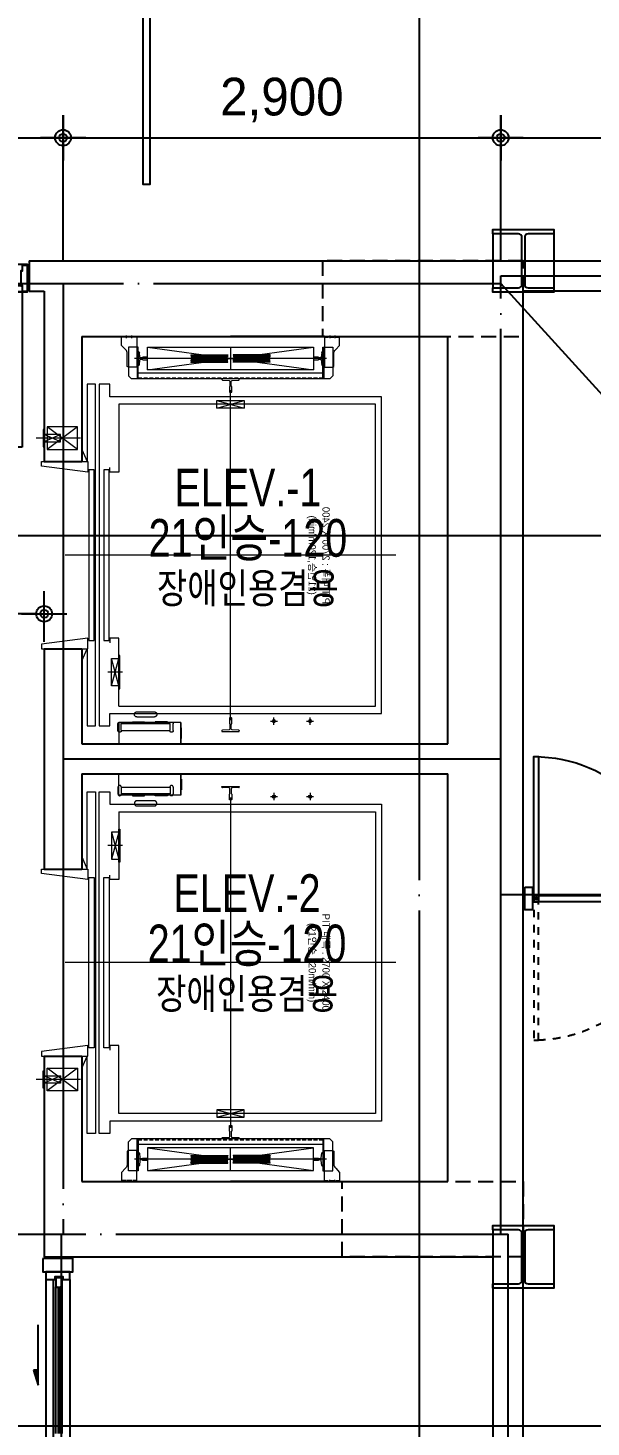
# Model space of a CAD drawing. Header units: millimetres. Extents: x 0 to 1390178, y 0 to 110113.
# Drawn here: x 377080 to 380811, y 31910 to 41181 of the extents above; entities that cross this region are included whole.
import ezdxf
from ezdxf.enums import TextEntityAlignment as Align
from ezdxf.xclip import XClip

# ---------------------------------------------------------------- set-up
doc = ezdxf.new("R2018")
doc.units = ezdxf.units.MM
doc.header["$LTSCALE"] = 100
doc.header["$XCLIPFRAME"] = 0
for name, pattern in [('X - 평면도$0$CEN', [62, 60, -1, 0, -1]), ('X - 평면도$0$CENTER', [65, 60, -2, 1, -2]), ('X - 평면도$0$CENTER2', [1.125, 0.75, -0.125, 0.125, -0.125]), ('X - 평면도$0$H1', [1, 0.5, -0.5]), ('X - 평면도$0$HID', [1.5, 1, -0.5]), ('X - 평면도$0$HIDDEN', [0.375, 0.25, -0.125]), ('X - 평면도$0$PHANTOM2', [50, 40, -2, 2, -2, 2, -2])]:
    doc.linetypes.add(name, pattern=pattern)
doc.layers.get('DEFPOINTS').update_dxf_attribs({"color": 145})
for name, color, linetype in [('AA-XXXX-TEXT', 3, 'Continuous'), ('DIM', 7, 'Continuous'), ('X - SHEET$0$AA-BORD-TEXT', 3, 'Continuous'), ('X - 평면도$0$A-CON', 2, 'Continuous'), ('X - 평면도$0$A-grid', 7, 'Continuous'), ('X - 평면도$0$A-HAT', 253, 'Continuous'), ('X - 평면도$0$AA-BORD-FORM', 7, 'Continuous'), ('X - 평면도$0$AA-CEXM-ARCH', 6, 'Continuous'), ('X - 평면도$0$AA-DWXM-GLAS', 5, 'Continuous'), ('X - 평면도$0$AA-DWXM-WIND', 4, 'Continuous'), ('X - 평면도$0$AA-WAXM-CONC', 2, 'Continuous'), ('X - 평면도$0$AA-XXXX-CNTL', 1, 'X - 평면도$0$CEN'), ('X - 평면도$0$AA-XXXX-SYMB', 7, 'Continuous'), ('X - 평면도$0$DIM', 7, 'Continuous')]:
    doc.layers.add(name, color=color, linetype=linetype)
for name, color, linetype, lineweight in [('X - 평면도$0$A-door', 4, 'Continuous', 25), ('X - 평면도$0$LAD-CEN', 1, 'X - 평면도$0$CENTER2', 9), ('X - 평면도$0$LAD-FINISH', 30, 'X - 평면도$0$PHANTOM2', 15), ('X - 평면도$0$LAD-OUTLINE', 7, 'Continuous', 20), ('X - 평면도$0$LAD-REFERENCE', 7, 'Continuous', 5), ('X - 평면도$0$LAD-THINLINE', 7, 'Continuous', 9)]:
    doc.layers.add(name, color=color, linetype=linetype, lineweight=lineweight)
for name, color, linetype, plot in [('X - 평면도$0$A-GUIDE TEXT', 67, 'Continuous', False), ('X - 평면도$0$AA-XXXX-H', 195, 'Continuous', False), ('X - 평면도$0$DEFPOINT', 163, 'Continuous', False)]:
    doc.layers.add(name, color=color, linetype=linetype, plot=plot)
doc.styles.add('HAUD01', font='Dotum.ttf')
doc.styles.get("Standard").update_dxf_attribs({"font": 'Dotum.ttf'})
doc.styles.add('X - SHEET$0$HAUD01', font='Dotum.ttf')
doc.styles.add('X - 평면도$0$HAUD01', font='Dotum.ttf')
doc.dimstyles.new('HAUD-80', dxfattribs={"dimscale": 100, "dimtxt": 2.5, "dimasz": 0.5, "dimexe": 0, "dimexo": 1.5, "dimgap": 1, "dimtad": 1, "dimdec": 0, "dimdsep": 46, "dimlunit": 6, "dimtxsty": 'HAUD01', "dimblk": 'Z_DOT', "dimcen": 2.5, "dimdle": 1.5, "dimclrd": 7, "dimclre": 7, "dimclrt": 4, "dimadec": 0, "dimazin": 0, "dimtfac": 1, "dimtdec": 0, "dimtix": 1, "dimtmove": 2, "dimatfit": 3, "dimfxl": 1, "dimtvp": 1, "dimtolj": 1, "dimtzin": 0, "dimarcsym": 0})

# ---------------------------------------------------------------- blocks, each defined once
blk = doc.blocks.new('X - SHEET$0$HAUDsheetV')
at = {"layer": 'X - SHEET$0$AA-BORD-TEXT', "color": 3, "style": 'X - SHEET$0$HAUD01'}
for tag, p in [('PJCode', (786, 567.935)), ('작성자', (786.112, 194.824)), ('검토자', (786.112, 181.824)), ('최종검토자', (786.112, 168.824)), ('승인자', (786.112, 155.824)), ('일자', (786.832, 144.018)), ('개정번호', (812, 65.92))]:
    blk.add_attdef(tag, text='', height=3, dxfattribs=at).set_placement(p, align=Align.MIDDLE_CENTER)
at = {"layer": 'X - SHEET$0$AA-BORD-TEXT', "color": 3, "lineweight": 30, "flags": 104}
blk.add_attdef('PJTitle', text='', height=4, dxfattribs=at).set_placement((787.248, 536.622), align=Align.MIDDLE_CENTER)
blk = doc.blocks.new('X - SHEET')
ref = blk.add_blockref('X - SHEET$0$HAUDsheetV', (-100, 0), dxfattribs=dict(xscale=100, yscale=100, zscale=100))
lines = blk.add_mtext('중랑구 상봉동 116-49번지 일원 2030 청년주택 \\P신축공사', dxfattribs={"layer": 'X - SHEET$0$AA-BORD-TEXT', "color": 3, "insert": (78624.8, 53662.2), "char_height": 5056.517, "attachment_point": 1})
ref.add_attrib('PJTitle', '', (78624.8, 53662.2), dxfattribs={"flags": 104}).embed_mtext(lines)
blk = doc.blocks.new('Z_DOT')
at = {"layer": 'DIM', "color": 0}
for p, q in [((0, -3), (0, 3)), ((-3, 0), (3, 0))]:
    blk.add_line(p, q, dxfattribs=at)
for radius in [1.05, 0.525]:
    blk.add_circle((0, 0), radius, dxfattribs=at)
blk = doc.blocks.new('*D38')
at = {"layer": 'DEFPOINTS', "color": 0, "transparency": 16777216}
for p in [(374287.1, 37298.8), (374287.1, 36963.8), (377187.1, 36963.8)]:
    blk.add_point(p, dxfattribs=at)
at = {"layer": 'DIM', "color": 7, "lineweight": -2, "transparency": 16777216}
for p, q in [((374287.1, 37113.8), (374287.1, 37298.8)), ((377137.1, 37298.8), (374337.1, 37298.8)), ((377187.1, 37113.8), (377187.1, 37298.8))]:
    blk.add_line(p, q, dxfattribs=at)
at = {"layer": 'DIM', "color": 7, "lineweight": -2, "transparency": 16777216, "xscale": 50, "yscale": 50, "zscale": 50}
for p, rotation in [((374287.1, 37298.8), 179.9999999999948), ((377187.1, 37298.8), 359.9999999999948)]:
    blk.add_blockref('Z_DOT', p, dxfattribs=dict(at, rotation=rotation))
at = {"layer": 'DIM', "color": 4, "transparency": 16777216, "insert": (375737.1, 37548), "char_height": 250, "attachment_point": 5, "style": 'HAUD01'}
blk.add_mtext('\\A1;2,900', dxfattribs=at)
blk = doc.blocks.new('X - 평면도$0$LPR')
at = {"layer": 'X - 평면도$0$AA-XXXX-SYMB'}
for p, q in [((684381, 31511), (684381, 32095)), ((684383, 32105), (684411, 32105)), ((684436, 32105), (684411, 32105)), ((684438, 32105), (684436, 32105)), ((684517, 32105), (684438, 32105)), ((684518, 32095), (684518, 31511)), ((684195, 31900), (684195, 31899)), ((684195, 31900), (684195, 31706)), ((684195, 31899), (684195, 31899)), ((684381, 31938), (684224, 31930)), ((684525, 31945), (684518, 31944)), ((684564, 31947), (684525, 31945)), ((684595, 31689), (684595, 31917)), ((684595, 31877), (684695, 31877)), ((684695, 31877), (684695, 31847)), ((684695, 31847), (684695, 31759)), ((684195, 31707), (684195, 31707)), ((684195, 31707), (684195, 31706)), ((684224, 31676), (684381, 31668)), ((684381, 31668), (684224, 31676)), ((684525, 31661), (684518, 31662)), ((684525, 31661), (684564, 31659)), ((684695, 31729), (684595, 31729)), ((684695, 31759), (684695, 31729)), ((684411, 31501), (684383, 31501)), ((684436, 31501), (684411, 31501)), ((684436, 31501), (684438, 31501)), ((684517, 31501), (684438, 31501))]:
    blk.add_line(p, q, dxfattribs=at)
at = {"layer": 'X - 평면도$0$AA-XXXX-SYMB', "color": 8}
for p, q in [((684437, 32095), (684412, 32095)), ((684412, 32095), (684412, 31511)), ((684437, 32095), (684437, 31511)), ((684438, 32095), (684437, 32095)), ((684438, 31511), (684438, 32095)), ((684518, 32095), (684439, 32095)), ((684439, 31511), (684439, 32095)), ((684525, 31945), (684525, 31661)), ((684695, 31847), (684595, 31847)), ((684595, 31759), (684695, 31759)), ((684437, 31511), (684412, 31511)), ((684438, 31511), (684437, 31511)), ((684518, 31511), (684439, 31511))]:
    blk.add_line(p, q, dxfattribs=at)
at = {"layer": 'X - 평면도$0$AA-XXXX-SYMB', "flags": 128}
for points in [[(684381, 32095), (684381, 32097), (684381, 32099), (684381, 32101), (684382, 32102), (684382, 32103), (684382, 32104), (684382, 32105), (684383, 32105)], [(684517, 32105), (684517, 32105), (684517, 32104), (684518, 32103), (684518, 32102), (684518, 32101), (684518, 32099), (684518, 32097), (684518, 32095)], [(684383, 31501), (684382, 31501), (684382, 31502), (684382, 31503), (684382, 31504), (684381, 31505), (684381, 31507), (684381, 31509), (684381, 31511)], [(684518, 31511), (684518, 31509), (684518, 31507), (684518, 31505), (684518, 31504), (684518, 31503), (684517, 31502), (684517, 31501), (684517, 31501)]]:
    blk.add_lwpolyline(points, dxfattribs=at)
at = {"layer": 'X - 평면도$0$AA-XXXX-SYMB', "color": 8, "flags": 128}
for points in [[(684411, 32105), (684411, 32105), (684411, 32104), (684412, 32103), (684412, 32102), (684412, 32101), (684412, 32099), (684412, 32097), (684412, 32095)], [(684436, 32105), (684436, 32105), (684436, 32104), (684436, 32103), (684437, 32102), (684437, 32101), (684437, 32099), (684437, 32097), (684437, 32095)], [(684439, 32095), (684439, 32097), (684439, 32099), (684439, 32101), (684439, 32102), (684438, 32103), (684438, 32104), (684438, 32105), (684438, 32105)], [(684412, 31511), (684412, 31509), (684412, 31507), (684412, 31505), (684412, 31504), (684412, 31503), (684411, 31502), (684411, 31501), (684411, 31501)], [(684437, 31511), (684437, 31509), (684437, 31507), (684437, 31505), (684437, 31504), (684436, 31503), (684436, 31502), (684436, 31501), (684436, 31501)], [(684438, 31501), (684438, 31501), (684438, 31502), (684438, 31503), (684439, 31504), (684439, 31505), (684439, 31507), (684439, 31509), (684439, 31511)]]:
    blk.add_lwpolyline(points, dxfattribs=at)
at = {"layer": 'X - 평면도$0$AA-XXXX-SYMB'}
for centre, start, end in [((684225, 31900), 92.7195, 180), ((684225, 31900), 112.0452, 179.8766), ((684565, 31917), 0, 92.7195), ((684225, 31706), 179.7847, 267.3066), ((684225, 31706), 180, 267.2805), ((684565, 31689), 267.2805, 0)]:
    blk.add_arc(centre, 30, start, end, dxfattribs=at)
blk = doc.blocks.new('X - 평면도$0$A$473316255947', base_point=(4556273.5, -1683200.7))
at = {"layer": 'X - 평면도$0$AA-CEXM-ARCH', "color": 6}
for p, q in [((4556274.7, -1682700.7), (4553874.7, -1682700.7)), ((4553774.7, -1682800.7), (4553774.7, -1683100.7)), ((4556374.7, -1683100.7), (4556374.7, -1682800.7)), ((4553874.7, -1683200.7), (4556274.7, -1683200.7))]:
    blk.add_line(p, q, dxfattribs=at)
for centre, start, end in [((4553874.7, -1682800.7), 90, 180), ((4556274.7, -1682800.7), 0, 90), ((4553874.7, -1683100.7), 180, 270), ((4556274.7, -1683100.7), 270, 0)]:
    blk.add_arc(centre, 100, start, end, dxfattribs=at)
at = {"layer": 'X - 평면도$0$AA-XXXX-SYMB', "color": 6}
for p, q in [((4553940.7, -1682839.7), (4554180.7, -1683139.7)), ((4554180.7, -1682839.7), (4553940.7, -1683139.7))]:
    blk.add_line(p, q, dxfattribs=at)
for points in [[(4554456.7, -1682859.7), (4554456.7, -1680359.7), (4554406.7, -1680359.7), (4554406.7, -1682859.7)], [(4553940.7, -1683139.7), (4554180.7, -1683139.7), (4554180.7, -1682839.7), (4553940.7, -1682839.7)], [(4554462.7, -1683105.7), (4554742.7, -1683105.7), (4554742.7, -1682805.7), (4554462.7, -1682805.7)], [(4556013.7, -1682803.7), (4555733.7, -1682803.7), (4555733.7, -1683103.7), (4556013.7, -1683103.7)], [(4554462.7, -1683052.7), (4554462.7, -1682859.7), (4554399.7, -1682859.7), (4554399.7, -1683052.7)], [(4556013.7, -1682857.7), (4556013.7, -1683049.7), (4556076.7, -1683049.7), (4556076.7, -1682857.7)], [(4556019.7, -1683049.7), (4556019.7, -1685549.7), (4556069.7, -1685549.7), (4556069.7, -1683049.7)]]:
    blk.add_lwpolyline(points, close=True, dxfattribs=at)
blk.add_lwpolyline([(4553940.7, -1683139.7), (4554180.7, -1683139.7), (4554180.7, -1682785.7, 0.414214), (4554143.7, -1682747.7), (4553978.7, -1682747.7, 0.414214), (4553940.7, -1682785.7)], format="xyb", close=True, dxfattribs=at)
at = {"layer": 'X - 평면도$0$AA-BORD-FORM', "color": 6, "yscale": 0.7499675014082722, "zscale": 0.7499675014082722}
for p, xscale, rotation in [((4934856.7, -1336840.7), -0.7499675014082725, 44.99999984923779), ((4175646.7, -2029050.7), -0.7499675014082732, 224.9999998492376)]:
    blk.add_blockref('X - 평면도$0$LPR', p, dxfattribs=dict(at, xscale=xscale, rotation=rotation))
blk = doc.blocks.new('X - 평면도$0$A$C35983a36')
at = {"layer": 'X - 평면도$0$A-CON', "rotation": 180}
blk.add_blockref('X - 평면도$0$A$473316255947', (101.1, 2841), dxfattribs=at)
blk = doc.blocks.new('X - 평면도$0$A$Cb11c32c7')
at = {"layer": 'X - 평면도$0$AA-XXXX-H'}
blk.add_lwpolyline([(-9, 153.7, 0.414214), (-31, 175.7), (-202.5, 175.7), (-202.5, 204.7), (202.5, 204.7), (202.5, 175.7), (31, 175.7, 0.414214), (9, 153.7), (9, -159.3, 0.414214), (31, -181.3), (202.5, -181.3), (202.5, -209.3), (-202.5, -209.3), (-202.5, -181.3), (-31, -181.3, 0.414214), (-9, -159.3)], format="xyb", close=True, dxfattribs=at)
at = {"layer": 'X - 평면도$0$DEFPOINT', "color": 195}
for p, q in [((-202.5, 175.7), (-202.5, -181.3)), ((202.5, 175.7), (202.5, -181.3))]:
    blk.add_line(p, q, dxfattribs=at)
blk = doc.blocks.new('X - 평면도$0$A$C3919c76b')
for p in [(-62388, 54395.9), (-62388, 47795.9)]:
    blk.add_blockref('X - 평면도$0$A$Cb11c32c7', p)
blk = doc.blocks.new('X - 평면도$0$A$C69CA1AF6')
blk.add_blockref('X - 평면도$0$A$C3919c76b', (43360.8, -33202.2))
blk = doc.blocks.new('X - 평면도$0$A$Cf7dc03d4')
blk.add_hatch(color=256).paths.add_polyline_path([(-65603, -42156.9), (-65603, -42056.9), (-65633, -42056.9)])
at = {"ltscale": 2}
for p, q in [((-65603, -42156.9), (-65603, -41756.9)), ((-65603, -42056.9), (-65633, -42056.9)), ((-65633, -42056.9), (-65603, -42156.9)), ((-65603, -42156.9), (-65603, -42056.9))]:
    blk.add_line(p, q, dxfattribs=at)
at = {"layer": 'X - 평면도$0$AA-DWXM-GLAS', "color": 5}
for p, q in [((-65469, -42476.9), (-65469, -41506.9)), ((-65461, -42476.9), (-65461, -41506.9))]:
    blk.add_line(p, q, dxfattribs=at)
at = {"layer": 'X - 평면도$0$AA-DWXM-WIND', "color": 8}
for p, q in [((-65553, -41456.9), (-65553, -43556.9)), ((-65503, -41456.9), (-65503, -43556.9)), ((-65485, -42476.9), (-65485, -41505.9)), ((-65445, -42476.9), (-65445, -41505.9)), ((-65393, -41456.9), (-65393, -43556.9))]:
    blk.add_line(p, q, dxfattribs=at)
at = {"layer": 'X - 평면도$0$AA-DWXM-WIND'}
for points in [[(-65573, -41316.9), (-65573, -41406.9), (-65373, -41406.9), (-65373, -41316.9)], [(-65490, -41456.9), (-65490, -41436.9), (-65440, -41436.9), (-65440, -41456.9), (-65393, -41456.9), (-65393, -41406.9), (-65553, -41406.9), (-65553, -41456.9)]]:
    blk.add_lwpolyline(points, close=True, dxfattribs=at)
blk.add_lwpolyline([(-65446, -41506.9, 0.414214), (-65445, -41505.9), (-65445, -41447.9, 0.414214), (-65446, -41446.9), (-65484, -41446.9, 0.414221), (-65485, -41447.9), (-65485, -41505.9, 0.414214), (-65484, -41506.9), (-65481.6, -41506.9), (-65446, -41506.9)], format="xyb", dxfattribs=at)
at = {"layer": 'X - 평면도$0$AA-DWXM-WIND', "color": 8}
for centre, start, end in [((-65479.7, -41516.3), 5.28711, 61.47969), ((-65450.4, -41516.3), 118.52031, 174.71289)]:
    blk.add_arc(centre, 10.7, start, end, dxfattribs=at)
at = {"layer": 'X - 평면도$0$AA-XXXX-CNTL'}
blk.add_line((-65448, -44896.9), (-65448, -41156.9), dxfattribs=at)
blk = doc.blocks.new('*U865')
at = {"layer": 'X - 평면도$0$A-door', "color": 9}
for p, q in [((50, 20), (1000, 20)), ((50, -20), (1000, -20))]:
    blk.add_line(p, q, dxfattribs=at)
at = {"layer": 'X - 평면도$0$A-door', "linetype": 'X - 평면도$0$H1'}
blk.add_lwpolyline([(60, -25), (60, 940), (90, 940), (90, -25)], close=True, dxfattribs=at)
at = {"layer": 'X - 평면도$0$A-door'}
for points in [[(0, -75), (50, -75), (50, 75), (0, 75)], [(60, 25), (60, -940), (90, -940), (90, 25)], [(1000, -75), (1050, -75), (1050, 75), (1000, 75)]]:
    blk.add_lwpolyline(points, close=True, dxfattribs=at)
blk.add_circle((75, 0), 5, dxfattribs=at)
at = {"layer": 'X - 평면도$0$A-door', "color": 1, "linetype": 'X - 평면도$0$H1'}
blk.add_arc((60, 0), 940, 360, 90, dxfattribs=at)
at = {"layer": 'X - 평면도$0$A-door', "color": 1}
blk.add_arc((60, 0), 940, 270, 0, dxfattribs=at)
blk = doc.blocks.new('*U958')
at = {"layer": 'X - 평면도$0$DEFPOINT'}
for p in [(-622, -1450), (622, -1450)]:
    blk.add_line(p, (0, -1450), dxfattribs=at)
at = {"layer": 'X - 평면도$0$LAD-CEN', "color": 8, "ltscale": 20}
for p, q in [((287, 1124.6), (287, 1076.4)), ((527, 1124.6), (527, 1076.4)), ((264.2, 1100), (310.1, 1100)), ((504.2, 1100), (550.1, 1100)), ((-716.8, 775), (-813.2, 775))]:
    blk.add_line(p, q, dxfattribs=at)
at = {"layer": 'X - 평면도$0$LAD-CEN', "color": 8, "ltscale": 200}
for p, q in [((0, 1094.4), (0, -1094.4)), ((1095.2, 0), (-1095.2, 0))]:
    blk.add_line(p, q, dxfattribs=at)
at = {"layer": 'X - 평면도$0$LAD-CEN', "color": 8, "ltscale": 50}
blk.add_line((-994.1, -775), (-1288.3, -775), dxfattribs=at)
at = {"layer": 'X - 평면도$0$LAD-CEN', "color": 8, "linetype": 'X - 평면도$0$CENTER'}
for p, q in [((0, -1378.3), (0, -1227.7)), ((636, -1303), (-636, -1303))]:
    blk.add_line(p, q, dxfattribs=at)
at = {"layer": 'X - 평면도$0$LAD-CEN', "color": 8, "ltscale": 10}
for p, q in [((-692, -1455), (-692, -1439)), ((-657, -1455), (-657, -1439)), ((657, -1455), (657, -1439)), ((692, -1455), (692, -1439))]:
    blk.add_line(p, q, dxfattribs=at)
at = {"layer": 'X - 평면도$0$LAD-FINISH', "color": 8, "ltscale": 10}
for p, q in [((-1235, 700), (-1235, 620)), ((-1235, -700), (-1235, -620))]:
    blk.add_line(p, q, dxfattribs=at)
at = {"layer": 'X - 평면도$0$LAD-OUTLINE', "color": 8}
for p, q in [((-740, 1250), (-330, 1250)), ((-740, 1110), (-740, 1250)), ((-330, 1110), (-330, 1250)), ((-330, 1250), (-330, 1110)), ((-330, 1110), (-740, 1110)), ((-985, 700), (-950, 620)), ((-985, -700), (-950, -620))]:
    blk.add_line(p, q, dxfattribs=at)
at = {"layer": 'X - 평면도$0$LAD-OUTLINE', "color": 8, "linetype": 'X - 평면도$0$PHANTOM2', "ltscale": 5}
for p, q in [((-746.2, 1162.5), (-746.2, 1117.5)), ((-725.5, 1162.5), (-400.5, 1162.5)), ((-725.5, 1162.5), (-725.5, 1117.5)), ((-725.5, 1162.5), (-723.5, 1162.5)), ((-400.5, 1117.5), (-725.5, 1117.5)), ((-725.5, 1117.5), (-723.5, 1117.5)), ((-725.5, 1117.5), (-723.5, 1117.5)), ((-400.5, 1162.5), (-402.5, 1162.5)), ((-400.5, 1117.5), (-402.5, 1117.5)), ((-400.5, 1117.5), (-402.5, 1117.5)), ((-400.5, 1162.5), (-400.5, 1117.5)), ((-379.8, 1162.5), (-379.8, 1117.5))]:
    blk.add_line(p, q, dxfattribs=at)
at = {"layer": 'X - 평면도$0$LAD-OUTLINE', "color": 8, "linetype": 'Continuous'}
for p, q in [((-9.5, 1157.3), (-54.2, 1159.8)), ((-4.8, 1120.2), (-4.8, 1152.3)), ((4.8, 1152.3), (4.8, 1120.2)), ((54.2, 1159.8), (9.5, 1157.3)), ((-54.2, -1159.8), (-9.5, -1157.3)), ((-4.8, -1152.3), (-4.8, -1120.2)), ((4.8, -1120.2), (4.8, -1152.3)), ((9.5, -1157.3), (54.2, -1159.8))]:
    blk.add_line(p, q, dxfattribs=at)
at = {"layer": 'X - 평면도$0$LAD-OUTLINE', "color": 8}
for points in [[(-330, 1215), (-325, 1215), (-325, 1145), (-330, 1145)], [(-950, 620), (-950, 1132), (-895, 1132), (-895, -1132), (-950, -1132), (-950, -620)], [(-870, 1132), (-800, 1132), (-800, 1050), (1000, 1050), (1000, -1050), (-800, -1050), (-800, -1132), (-870, -1132), (-870, 1132)], [(-651, 1110), (-651, 1105), (-571, 1105), (-571, 1110)], [(-651, 1105), (-571, 1105)], [(-419, 1110), (-419, 1105), (-499, 1105), (-499, 1110)], [(-740, 1000), (-740, 550), (-800, 550), (-800, 580)], [(-740, 1000), (960, 1000), (960, -1000), (-740, -1000)], [(-985, 620), (-946, 620), (-946, 550), (-1252, 590), (-1252, 620), (-1215, 620)], [(-905, 565), (-905, -565), (-940, -565), (-940, 565), (-905, 565)], [(-805, 565), (-805, -565), (-840, -565), (-840, 565), (-805, 565)], [(-985, -620), (-946, -620), (-946, -550), (-1252, -590), (-1252, -620), (-1215, -620)], [(-740, -1000), (-740, -550), (-800, -550), (-800, -580)]]:
    blk.add_lwpolyline(points, dxfattribs=at)
at = {"layer": 'X - 평면도$0$LAD-OUTLINE', "color": 8, "linetype": 'Continuous'}
for points in [[(-57, 1162.8), (-57, 1168), (57, 1168), (57, 1162.8)], [(8, 1117), (8, 1117), (8, 1080), (7, 1079), (-7, 1079), (-8, 1080), (-8, 1117), (-8, 1117)], [(-8, -1117), (-8, -1117), (-8, -1080), (-7, -1079), (7, -1079), (8, -1080), (8, -1117), (8, -1117)], [(57, -1162.8), (57, -1168), (-57, -1168), (-57, -1162.8)]]:
    blk.add_lwpolyline(points, dxfattribs=at)
at = {"layer": 'X - 평면도$0$LAD-OUTLINE', "color": 8, "linetype": 'X - 평면도$0$PHANTOM2', "ltscale": 5}
for centre, start, end in [((-734.8, 1162.5), 0, 180), ((-734.8, 1117.5), 180, 0), ((-391.2, 1162.5), 0, 180), ((-391.2, 1117.5), 180, 0)]:
    blk.add_arc(centre, 11.3, start, end, dxfattribs=at)
at = {"layer": 'X - 평면도$0$LAD-OUTLINE', "color": 8, "linetype": 'Continuous'}
for centre, radius, start, end in [((-54, 1162.8), 3, 180, 266.7139), ((-9.8, 1152.3), 5, 0, 86.7139), ((-8, 1120.2), 3.25, 270, 0), ((9.8, 1152.3), 5, 93.2861, 180), ((8, 1120.2), 3.25, 180, 270), ((54, 1162.8), 3, 273.2861, 0), ((-54, -1162.8), 3, 93.2861, 180), ((-9.8, -1152.3), 5, 273.2861, 0), ((-8, -1120.2), 3.25, 0, 90), ((8, -1120.2), 3.25, 90, 180), ((9.8, -1152.3), 5, 180, 266.7139), ((54, -1162.8), 3, 0, 86.7139)]:
    blk.add_arc(centre, radius, start, end, dxfattribs=at)
at = {"layer": 'X - 평면도$0$LAD-REFERENCE', "color": 8}
for p, q in [((657, -1168), (-657, -1168)), ((-618, -1379), (-618, -1168)), ((612, -1205), (-612, -1205)), ((618, -1379), (618, -1168))]:
    blk.add_line(p, q, dxfattribs=at)
for points in [[(-612, -1168), (-612, -1379), (-677, -1379), (-677, -1188), (-657, -1168)], [(612, -1168), (612, -1379), (677, -1379), (677, -1188), (657, -1168)]]:
    blk.add_lwpolyline(points, dxfattribs=at)
for points in [[(-677, -1245), (-677, -1245), (-685, -1250), (-685, -1342.2, -0.188811), (-690.3, -1355.7), (-697, -1363), (-722, -1390), (-722, -1450), (-622, -1450), (-622, -1375.4), (-622, -1245)], [(677, -1245), (677, -1245), (685, -1250), (685, -1342.2, 0.188811), (690.3, -1355.7), (697, -1363), (722, -1390), (722, -1450), (622, -1450), (622, -1375.4), (622, -1245)]]:
    blk.add_lwpolyline(points, format="xyb", close=True, dxfattribs=at)
at = {"layer": 'X - 평면도$0$LAD-THINLINE', "color": 8}
for p, q in [((-790, 865), (-740, 685)), ((-740, 865), (-790, 685)), ((-1127.8, -800), (-1235, -750)), ((-1127.8, -750), (-1235, -800)), ((-90, -1025), (90, -975)), ((-90, -975), (90, -1025)), ((-550, -1378), (550, -1228)), ((-550, -1228), (550, -1378)), ((-263.1, -1278), (-18.1, -1278)), ((-263.1, -1278), (-263.1, -1281.5)), ((-263.1, -1278), (-263.1, -1281.5)), ((-263.1, -1278), (-263.1, -1281.5)), ((-263.1, -1278), (-263.1, -1281.5)), ((-263.1, -1281.5), (-18.1, -1281.5)), ((-263.1, -1281.5), (-260.1, -1282)), ((-263.1, -1281.5), (-260.1, -1282)), ((-260.6, -1288), (-260.6, -1291)), ((-260.6, -1288), (-260.6, -1291)), ((-260.6, -1288), (-20.6, -1288)), ((-260.6, -1288), (-260.6, -1294)), ((-260.6, -1288), (-260.6, -1294)), ((-260.6, -1294), (-20.6, -1294)), ((-18.1, -1281.5), (-21.2, -1282)), ((-20.6, -1288), (-20.6, -1294)), ((-20.6, -1288), (-20.6, -1294)), ((-18.1, -1278), (-18.1, -1281.5)), ((-18.1, -1278), (-18.1, -1281.5)), ((262.5, -1278), (17.5, -1278)), ((17.5, -1278), (17.5, -1281.5)), ((17.5, -1278), (17.5, -1281.5)), ((262.5, -1281.5), (17.5, -1281.5)), ((17.5, -1281.5), (20.5, -1282)), ((20, -1288), (20, -1294)), ((20, -1288), (20, -1294)), ((260, -1288), (20, -1288)), ((260, -1294), (20, -1294)), ((262.5, -1281.5), (259.5, -1282)), ((262.5, -1281.5), (259.5, -1282)), ((260, -1288), (260, -1291)), ((260, -1288), (260, -1291)), ((260, -1288), (260, -1294)), ((260, -1288), (260, -1294)), ((262.5, -1278), (262.5, -1281.5)), ((262.5, -1278), (262.5, -1281.5)), ((262.5, -1278), (262.5, -1281.5)), ((262.5, -1278), (262.5, -1281.5)), ((-263.1, -1324.5), (-260.1, -1324)), ((-263.1, -1324.5), (-260.1, -1324)), ((-263.1, -1328), (-263.1, -1324.5)), ((-263.1, -1328), (-263.1, -1324.5)), ((-263.1, -1324.5), (-18.1, -1324.5)), ((-263.1, -1328), (-263.1, -1324.5)), ((-263.1, -1328), (-263.1, -1324.5)), ((-263.1, -1328), (-18.1, -1328)), ((-260.6, -1300), (-20.6, -1300)), ((-260.6, -1306), (-260.6, -1300)), ((-260.6, -1306), (-260.6, -1300)), ((-260.6, -1306), (-260.6, -1303)), ((-260.6, -1306), (-260.6, -1303)), ((-260.6, -1306), (-20.6, -1306)), ((-260.6, -1318), (-260.6, -1312)), ((-260.6, -1312), (-20.6, -1312)), ((-260.6, -1312), (-20.6, -1312)), ((-260.6, -1318), (-260.6, -1315)), ((-260.6, -1318), (-20.6, -1318)), ((-18.1, -1324.5), (-21.2, -1324)), ((-20.6, -1306), (-20.6, -1300)), ((-20.6, -1318), (-20.6, -1312)), ((-18.1, -1328), (-18.1, -1324.5)), ((-18.1, -1328), (-18.1, -1324.5)), ((17.5, -1324.5), (20.5, -1324)), ((262.5, -1324.5), (17.5, -1324.5)), ((17.5, -1328), (17.5, -1324.5)), ((17.5, -1328), (17.5, -1324.5)), ((262.5, -1328), (17.5, -1328)), ((260, -1300), (20, -1300)), ((20, -1306), (20, -1300)), ((260, -1306), (20, -1306)), ((20, -1318), (20, -1312)), ((260, -1312), (20, -1312)), ((260, -1312), (20, -1312)), ((260, -1318), (20, -1318)), ((262.5, -1324.5), (259.5, -1324)), ((262.5, -1324.5), (259.5, -1324)), ((260, -1306), (260, -1300)), ((260, -1306), (260, -1300)), ((260, -1306), (260, -1303)), ((260, -1306), (260, -1303)), ((260, -1318), (260, -1312)), ((260, -1318), (260, -1315)), ((262.5, -1328), (262.5, -1324.5)), ((262.5, -1328), (262.5, -1324.5)), ((262.5, -1328), (262.5, -1324.5)), ((262.5, -1328), (262.5, -1324.5))]:
    blk.add_line(p, q, dxfattribs=at)
at = {"layer": 'X - 평면도$0$LAD-THINLINE', "color": 8, "ltscale": 5}
for p, q in [((-1015, -850), (-1215, -700)), ((-1015, -700), (-1215, -850))]:
    blk.add_line(p, q, dxfattribs=at)
at = {"layer": 'X - 평면도$0$LAD-THINLINE', "color": 8, "linetype": 'X - 평면도$0$HIDDEN'}
for p, q in [((-612, -1174), (612, -1174)), ((-622, -1444), (-722, -1444)), ((622, -1444), (722, -1444))]:
    blk.add_line(p, q, dxfattribs=at)
at = {"layer": 'X - 평면도$0$LAD-THINLINE', "color": 8, "linetype": 'Continuous'}
for p, q in [((-603.7, -1262.2), (-601.3, -1294.6)), ((601.3, -1294.6), (603.7, -1262.2)), ((-601.3, -1311.4), (-603.7, -1343.8)), ((-597.3, -1298.3), (-585.2, -1298.3)), ((-585.2, -1307.8), (-597.3, -1307.8)), ((585.2, -1298.3), (597.3, -1298.3)), ((597.3, -1307.8), (585.2, -1307.8)), ((603.7, -1343.8), (601.3, -1311.4))]:
    blk.add_line(p, q, dxfattribs=at)
at = {"layer": 'X - 평면도$0$LAD-THINLINE', "color": 8, "linetype": 'X - 평면도$0$PHANTOM2'}
blk.add_lwpolyline([(-505.9, 1072.5), (-620.1, 1072.5, 1), (-620.1, 1038.2), (-505.9, 1038.2, 1)], format="xyb", close=True, dxfattribs=at)
at = {"layer": 'X - 평면도$0$LAD-THINLINE', "color": 8}
for points in [[(-790, 865), (-790, 685), (-740, 685), (-740, 865)], [(-732.8, 885), (-732.8, 665), (-740, 665), (-740, 885)], [(-1242, -832.2), (-1242, -717.8), (-1235, -717.8), (-1235, -832.2)], [(-1235, -800), (-1235, -750), (-1127.8, -750), (-1127.8, -800)], [(-90, -1025), (90, -1025), (90, -975), (-90, -975)], [(-550, -1228), (-550, -1378), (550, -1378), (550, -1228)]]:
    blk.add_lwpolyline(points, close=True, dxfattribs=at)
at = {"layer": 'X - 평면도$0$LAD-THINLINE', "color": 8, "ltscale": 5}
blk.add_lwpolyline([(-1215, -850), (-1215, -700), (-1015, -700), (-1015, -850)], close=True, dxfattribs=at)
at = {"layer": 'X - 평면도$0$LAD-THINLINE', "color": 8, "linetype": 'Continuous'}
for points in [[(-607.7, -1347.5), (-612, -1347.5), (-612, -1258.5), (-607.7, -1258.5)], [(-582, -1295.1), (-582, -1295), (-551, -1295), (-550, -1296), (-550, -1310), (-551, -1311), (-582, -1311), (-582, -1311)], [(582, -1311), (582, -1311), (551, -1311), (550, -1310), (550, -1296), (551, -1295), (582, -1295), (582, -1295.1)], [(607.7, -1258.5), (612, -1258.5), (612, -1347.5), (607.7, -1347.5)]]:
    blk.add_lwpolyline(points, dxfattribs=at)
at = {"layer": 'X - 평면도$0$LAD-THINLINE', "color": 8, "ltscale": 5}
for centre in [(287, 1100), (527, 1100)]:
    blk.add_circle(centre, 10, dxfattribs=at)
at = {"layer": 'X - 평면도$0$LAD-THINLINE', "color": 8, "linetype": 'Continuous'}
for centre, radius, start, end in [((-607.7, -1262.5), 4, 4.31603, 90), ((-597.3, -1294.3), 4, 184.31603, 270), ((-585.2, -1295.1), 3.2, 270, 0), ((585.2, -1295.1), 3.2, 180, 270), ((597.3, -1294.3), 4, 270, 355.68397), ((607.7, -1262.5), 4, 90, 175.68397), ((-607.7, -1343.5), 4, 270, 355.68397), ((-597.3, -1311.8), 4, 90, 175.68397), ((-585.2, -1311), 3.2, 0, 90), ((585.2, -1311), 3.2, 90, 180), ((597.3, -1311.8), 4, 4.31603, 90), ((607.7, -1343.5), 4, 184.31603, 270)]:
    blk.add_arc(centre, radius, start, end, dxfattribs=at)
at = {"layer": 'X - 평면도$0$LAD-THINLINE', "color": 8}
for centre, start, end in [((-260.6, -1285), 270, 79.76332), ((-260.6, -1285), 270, 79.76332), ((-260.6, -1297), 270, 90), ((-260.6, -1297), 270, 90), ((-20.6, -1285), 100.23668, 270), ((-20.6, -1297), 90, 270), ((20, -1285), 270, 79.76332), ((20, -1297), 270, 90), ((260, -1285), 100.23668, 270), ((260, -1285), 100.23668, 270), ((260, -1297), 90, 270), ((260, -1297), 90, 270), ((-260.6, -1309), 270, 90), ((-260.6, -1309), 270, 90), ((-260.6, -1321), 280.23668, 90), ((-260.6, -1321), 280.23668, 90), ((-20.6, -1309), 90, 270), ((-20.6, -1321), 90, 259.76332), ((20, -1309), 270, 90), ((20, -1321), 280.23668, 90), ((260, -1309), 90, 270), ((260, -1309), 90, 270), ((260, -1321), 90, 259.76332), ((260, -1321), 90, 259.76332)]:
    blk.add_arc(centre, 3, start, end, dxfattribs=at)
at = {"layer": 'X - 평면도$0$DEFPOINT', "style": 'X - 평면도$0$HAUD01'}
for s, p in [('PIT 내폭 : 2700 X 2400', (632.6, 2.2)), ('(21인승,120m/min)', (541.7, 0))]:
    blk.add_text(s, height=48, rotation=270, dxfattribs=at).set_placement(p, align=Align.MIDDLE_CENTER)
blk = doc.blocks.new('X - 평면도$0$A$Cfb342870')
at = {"layer": 'DEFPOINTS'}
blk.add_line((0, 0), (-19177.2, 21040.9), dxfattribs=at)
at = {"layer": 'X - 평면도$0$AA-WAXM-CONC'}
for p, q in [((-22302.2, 21190.9), (-13417.2, 21190.9)), ((-22302.2, 21190.9), (-22302.2, 20990.9)), ((-22302.2, 20990.9), (-22202.2, 20990.9)), ((-22202.2, 20990.9), (-22202.2, 19860.9)), ((-16517.2, 20990.9), (-19027.2, 20990.9)), ((-19027.2, 10920.9), (-19027.2, 20990.9)), ((-21952.2, 20690.9), (-19527.2, 20690.9)), ((-21952.2, 20690.9), (-21952.2, 19860.9)), ((-19527.2, 17990.9), (-19527.2, 20690.9)), ((-22202.2, 19860.9), (-21952.2, 19860.9)), ((-22202.2, 18620.9), (-22202.2, 17160.9)), ((-22202.2, 18620.9), (-21952.2, 18620.9)), ((-21952.2, 18620.9), (-21952.2, 17990.9)), ((-21952.2, 17990.9), (-19527.2, 17990.9)), ((-21952.2, 17790.9), (-21952.2, 17160.9)), ((-21952.2, 17790.9), (-19527.2, 17790.9)), ((-19527.2, 15090.9), (-19527.2, 17790.9)), ((-22202.2, 17160.9), (-21952.2, 17160.9)), ((-22202.2, 15920.9), (-21952.2, 15920.9)), ((-22202.2, 15920.9), (-22202.2, 14590.9)), ((-21952.2, 15920.9), (-21952.2, 15090.9)), ((-21952.2, 15090.9), (-19527.2, 15090.9)), ((-22202.2, 14590.9), (-19227.2, 14590.9)), ((-19227.2, 10920.9), (-19227.2, 14590.9))]:
    blk.add_line(p, q, dxfattribs=at)
at = {"layer": 'X - 평면도$0$AA-XXXX-CNTL'}
for p, q in [((-19177.2, 21090.9), (-13522.2, 21090.9)), ((-19177.2, 14740.9), (-19177.2, 21090.9)), ((-33877.2, 21040.9), (-19177.2, 21040.9)), ((-22077.2, 21040.9), (-22077.2, 14740.9)), ((-22077.2, 17890.9), (-19177.2, 17890.9)), ((-16327.2, 16990.9), (-19177.2, 16990.9)), ((-27927.2, 14740.9), (-19127.2, 14740.9)), ((-19127.2, 10320.9), (-19127.2, 14740.9))]:
    blk.add_line(p, q, dxfattribs=at)
at = {"layer": 'X - 평면도$0$A-grid', "xscale": -1, "rotation": 180}
blk.add_blockref('*U865', (-19017.2, 16965.9), dxfattribs=at)
at = {"layer": 'X - 평면도$0$A-HAT', "xscale": -1, "rotation": 180}
blk.add_blockref('*U958', (-20967.2, 19240.9), dxfattribs=at)
at = {"layer": 'X - 평면도$0$A-HAT'}
blk.add_blockref('*U958', (-20967.2, 16540.9), dxfattribs=at)
blk = doc.blocks.new('X - 평면도$0$B4~1F_COL')
at = {"layer": 'X - 평면도$0$DEFPOINT', "linetype": 'X - 평면도$0$HID'}
for points in [[(-63718, -34706.9), (-63718, -35206.9), (-62388, -35206.9), (-62388, -34706.9), (-63718, -34706.9)], [(-63588, -41306.9), (-63588, -40806.9), (-62388, -40806.9), (-62388, -41306.9), (-63588, -41306.9)]]:
    blk.add_lwpolyline(points, dxfattribs=at)
blk = doc.blocks.new('X - 평면도$0$D1100')
at = {"layer": 'X - 평면도$0$A-door', "color": 9}
for p, q in [((0, -5), (0, -1035)), ((40, -15), (40, -1025)), ((180, -5), (180, -1035))]:
    blk.add_line(p, q, dxfattribs=at)
at = {"layer": 'X - 평면도$0$A-door'}
for points in [[(30, 28.4), (1.6, 28.4), (1.6, -3.4), (41.6, -3.4), (41.6, -13.4), (138.4, -13.4), (138.4, -3.4), (178.4, -3.4), (178.4, 28.4), (150, 28.4), (150, 30), (180, 30), (180, -5), (140, -5), (140, -15), (40, -15), (40, -5), (0, -5), (0, 30), (30, 30)], [(-1030, -5), (-1030, -45), (0, -45), (0, -5)], [(30, -1068.4), (1.6, -1068.4), (1.6, -1036.6), (41.6, -1036.6), (41.6, -1026.6), (138.4, -1026.6), (138.4, -1036.6), (178.4, -1036.6), (178.4, -1068.4), (150, -1068.4), (150, -1070), (180, -1070), (180, -1035), (140, -1035), (140, -1025), (40, -1025), (40, -1035), (0, -1035), (0, -1070), (30, -1070)]]:
    blk.add_lwpolyline(points, close=True, dxfattribs=at)
at = {"layer": 'X - 평면도$0$A-door', "color": 8}
for points in [[(1.6, -3.4), (1.6, 28.4), (178.4, 28.4), (178.4, -3.4), (176.8, -3.4), (176.8, 26.8), (3.2, 26.8), (3.2, -3.4)], [(1.6, -1036.6), (1.6, -1068.4), (178.4, -1068.4), (178.4, -1036.6), (176.8, -1036.6), (176.8, -1066.8), (3.2, -1066.8), (3.2, -1036.6)]]:
    blk.add_lwpolyline(points, close=True, dxfattribs=at)
at = {"layer": 'X - 평면도$0$A-door', "color": 1}
blk.add_arc((0, -5), 1030, 180, 270, dxfattribs=at)
at = {"layer": 'X - 평면도$0$A-GUIDE TEXT'}
for p, q in [((175, 40), (5, 40)), ((175, -1080), (5, -1080))]:
    blk.add_line(p, q, dxfattribs=at)
blk = doc.blocks.new('X - 평면도', base_point=(-475.4, -286.7))
at = {"layer": 'X - 평면도$0$AA-XXXX-CNTL'}
for p, q in [((566922, 68689.6), (566922, 19243.1)), ((531286.2, 52573.1), (592213.6, 52573.1)), ((531286.2, 46673.1), (592213.6, 46673.1))]:
    blk.add_line(p, q, dxfattribs=at)
for name, p in [('X - 평면도$0$A$Cfb342870', (586639.2, 33202.2)), ('X - 평면도$0$B4~1F_COL', (630000, 89100)), ('X - 평면도$0$A$C69CA1AF6', (586639.2, 33202.2)), ('X - 평면도$0$A$C3919c76b', (630000, 0))]:
    blk.add_blockref(name, p)
at = {"xscale": -1, "rotation": 270}
blk.add_blockref('X - 평면도$0$D1100', (564297, 54188.1), dxfattribs=at)
at = {"layer": 'X - 평면도$0$AA-DWXM-WIND'}
blk.add_blockref('X - 평면도$0$A$Cf7dc03d4', (630000, 89100), dxfattribs=at)
at = {"layer": 'X - 평면도$0$DIM'}
blk.add_blockref('X - 평면도$0$A$C35983a36', (563172, 54902.1), dxfattribs=at)
blk = doc.blocks.new('*D631')
at = {"layer": 'DEFPOINTS', "color": 0, "transparency": 16777216}
for p in [(377312.1, 40453.4), (374162.1, 39487.2), (377312.1, 39487.2)]:
    blk.add_point(p, dxfattribs=at)
at = {"layer": 'DIM', "color": 7, "lineweight": -2, "transparency": 16777216}
for p, q in [((374162.1, 39637.2), (374162.1, 40453.4)), ((374212.1, 40453.4), (377262.1, 40453.4)), ((377312.1, 39637.2), (377312.1, 40453.4))]:
    blk.add_line(p, q, dxfattribs=at)
at = {"layer": 'DIM', "color": 7, "lineweight": -2, "transparency": 16777216, "xscale": 50, "yscale": 50, "zscale": 50, "rotation": 180}
blk.add_blockref('Z_DOT', (374162.1, 40453.4), dxfattribs=at)
at = {"layer": 'DIM', "color": 7, "lineweight": -2, "transparency": 16777216, "xscale": 50, "yscale": 50, "zscale": 50}
blk.add_blockref('Z_DOT', (377312.1, 40453.4), dxfattribs=at)
at = {"layer": 'DIM', "color": 4, "transparency": 16777216, "insert": (375737.1, 40702.7), "char_height": 250, "attachment_point": 5, "style": 'HAUD01'}
blk.add_mtext('\\A1;3,150', dxfattribs=at)
blk = doc.blocks.new('*D632')
at = {"layer": 'DEFPOINTS', "color": 0, "transparency": 16777216}
for p in [(380212.1, 40453.4), (377312.1, 39487.2), (380212.1, 39487.2)]:
    blk.add_point(p, dxfattribs=at)
at = {"layer": 'DIM', "color": 7, "lineweight": -2, "transparency": 16777216}
for p, q in [((377312.1, 39637.2), (377312.1, 40453.4)), ((377362.1, 40453.4), (380162.1, 40453.4)), ((380212.1, 39637.2), (380212.1, 40453.4))]:
    blk.add_line(p, q, dxfattribs=at)
at = {"layer": 'DIM', "color": 7, "lineweight": -2, "transparency": 16777216, "xscale": 50, "yscale": 50, "zscale": 50, "rotation": 180}
blk.add_blockref('Z_DOT', (377312.1, 40453.4), dxfattribs=at)
at = {"layer": 'DIM', "color": 7, "lineweight": -2, "transparency": 16777216, "xscale": 50, "yscale": 50, "zscale": 50}
blk.add_blockref('Z_DOT', (380212.1, 40453.4), dxfattribs=at)
at = {"layer": 'DIM', "color": 4, "transparency": 16777216, "insert": (378762.1, 40702.7), "char_height": 250, "attachment_point": 5, "style": 'HAUD01'}
blk.add_mtext('\\A1;2,900', dxfattribs=at)
blk = doc.blocks.new('*D633')
at = {"layer": 'DEFPOINTS', "color": 0, "transparency": 16777216}
for p in [(385672.1, 40453.4), (380212.1, 39487.2), (385672.1, 39487.2)]:
    blk.add_point(p, dxfattribs=at)
at = {"layer": 'DIM', "color": 7, "lineweight": -2, "transparency": 16777216}
for p, q in [((380212.1, 39637.2), (380212.1, 40453.4)), ((380262.1, 40453.4), (385622.1, 40453.4)), ((385672.1, 39637.2), (385672.1, 40453.4))]:
    blk.add_line(p, q, dxfattribs=at)
at = {"layer": 'DIM', "color": 7, "lineweight": -2, "transparency": 16777216, "xscale": 50, "yscale": 50, "zscale": 50, "rotation": 180}
blk.add_blockref('Z_DOT', (380212.1, 40453.4), dxfattribs=at)
at = {"layer": 'DIM', "color": 7, "lineweight": -2, "transparency": 16777216, "xscale": 50, "yscale": 50, "zscale": 50}
blk.add_blockref('Z_DOT', (385672.1, 40453.4), dxfattribs=at)
at = {"layer": 'DIM', "color": 4, "transparency": 16777216, "insert": (382942.1, 40702.7), "char_height": 250, "attachment_point": 5, "style": 'HAUD01'}
blk.add_mtext('\\A1;5,460', dxfattribs=at)

msp = doc.modelspace()

# ---------------------------------------------------------------- block references
ref = msp.add_blockref('X - 평면도', (-187725.3, -15042.6))
XClip(ref).set_block_clipping_path([(523249.9173510034, 14755.918452476), (607249.9173510034, 74155.918452476)])

# ---------------------------------------------------------------- next in the draw order: block references
for p in [(168000, 0), (252000, 0)]:
    msp.add_blockref('X - SHEET', p)

# ---------------------------------------------------------------- next in the draw order: texts
at = {"layer": 'AA-XXXX-TEXT', "style": 'HAUD01', "width": 0.8}
for s, height, p in [('ELEV.-1', 250, (378536.8, 38135)), ('21인승-120', 250, (378536.8, 37801.6)), ('장애인용겸용', 200, (378536.8, 37468.3)), ('ELEV.-2', 250, (378531.2, 35447.5)), ('21인승-120', 250, (378531.2, 35114.1)), ('장애인용겸용', 200, (378531.2, 34780.8))]:
    msp.add_text(s, height=height, dxfattribs=at).set_placement(p, align=Align.MIDDLE_CENTER)

# ---------------------------------------------------------------- next in the draw order: dimensions: what is measured, and where the dimension line sits
at = {"layer": 'DIM'}
for base, p1, p2, picture, middle in [((377312.1, 40453.4), (374162.1, 39487.2), (377312.1, 39487.2), '*D631', (375737.1, 40702.7)), ((380212.1, 40453.4), (377312.1, 39487.2), (380212.1, 39487.2), '*D632', (378762.1, 40702.7)), ((385672.1, 40453.4), (380212.1, 39487.2), (385672.1, 39487.2), '*D633', (382942.1, 40702.7))]:
    dim = msp.add_linear_dim(base=base, p1=p1, p2=p2, dimstyle='HAUD-80', dxfattribs=at)
    dim.commit()
    dim.dimension.update_dxf_attribs({"geometry": picture, "text_midpoint": middle})
dim = msp.add_aligned_dim(p1=(377187.1, 36963.8), p2=(374287.1, 36963.8), distance=-334.9, dimstyle='HAUD-80', dxfattribs=at)
dim.commit()
dim.dimension.update_dxf_attribs({"geometry": '*D38', "text_midpoint": (375737.1, 37548)})

doc.saveas('drawing.dxf')
